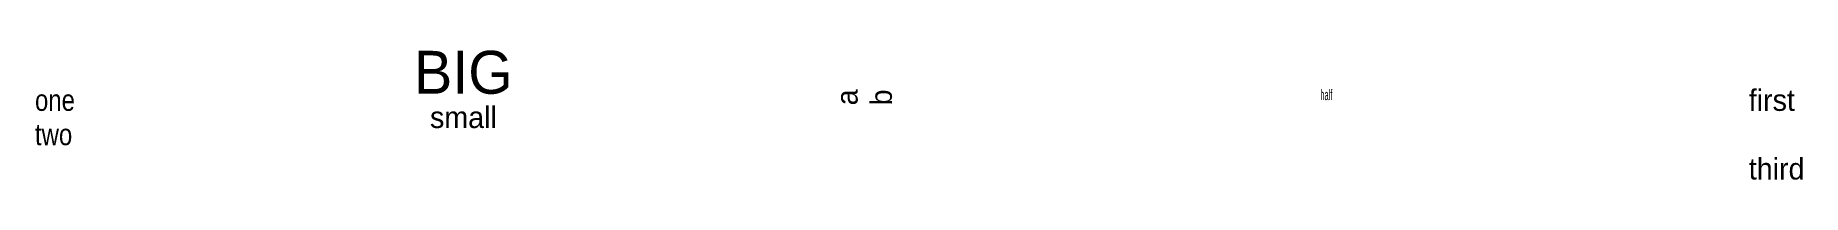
# Model space of a CAD drawing. Extents: x 0 to 413, y 79 to 109.
import ezdxf
from ezdxf.enums import TextEntityAlignment as Align

# ---------------------------------------------------------------- set-up
doc = ezdxf.new("R2010")
doc.units = 0
doc.layers.get('0').update_dxf_attribs({"linetype": 'CONTINUOUS'})
doc.styles.add('NARROW', font='arial.ttf', dxfattribs={"width": 0.8})

msp = doc.modelspace()

# ---------------------------------------------------------------- texts
for s, height, p in [('BIG', 10, (100, 99)), ('small', 5, (100, 91))]:
    msp.add_text(s, height=height).set_placement(p, align=Align.CENTER)
for s, p in [('a', (192, 100)), ('b', (200, 100))]:
    msp.add_text(s, height=5, rotation=90).set_placement(p, align=Align.RIGHT)
at = {"style": 'NARROW'}
for s, height, width, p in [('half', 2.5, 0.5, (300, 97.5)), ('one', 5, 0.8, (0, 95)), ('two', 5, 0.8, (0, 87))]:
    msp.add_text(s, height=height, dxfattribs=dict(at, width=width)).set_placement(p)
for s, p in [('first', (400, 95)), ('third', (400, 79))]:
    msp.add_text(s, height=5).set_placement(p)

doc.saveas('drawing.dxf')
